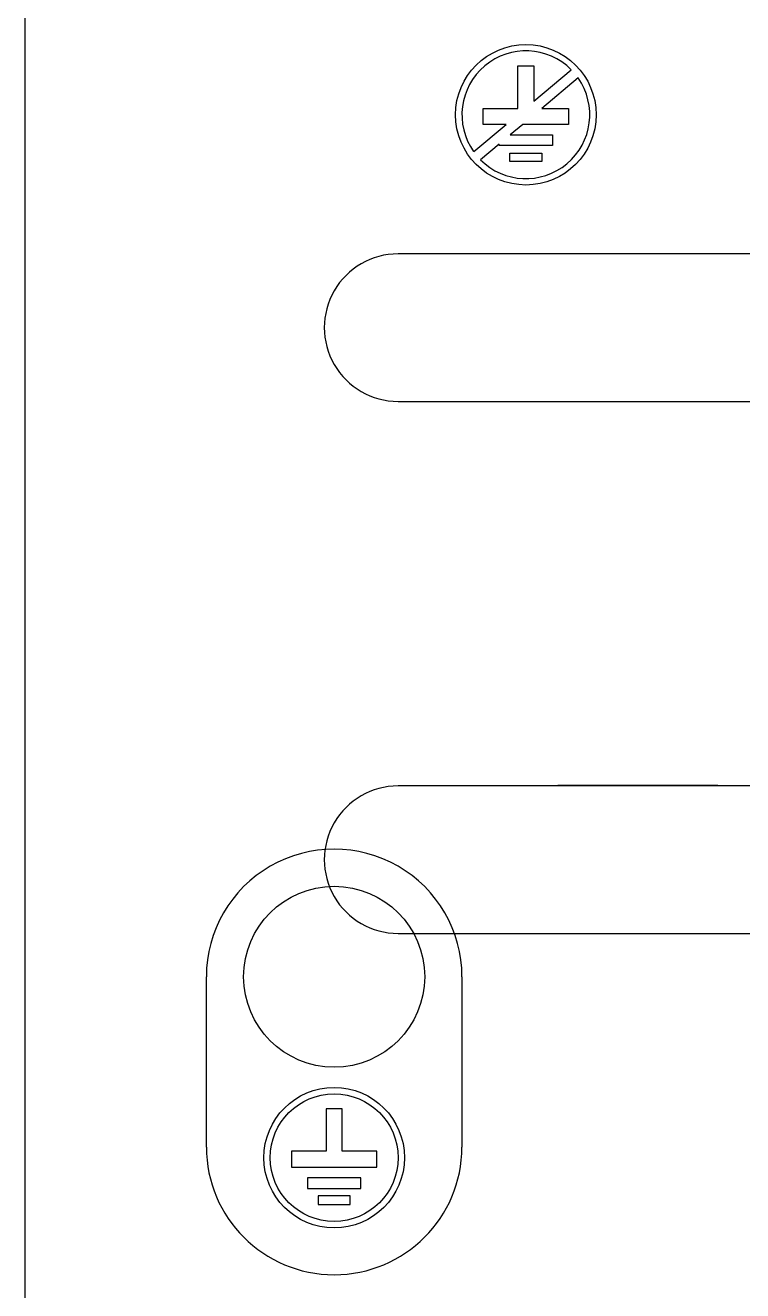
# Model space of a CAD drawing. Extents: x 0 to 171, y 0 to 414.
# Drawn here: x 9 to 42.4, y 142.8 to 202 of the extents above; entities that cross this region are included whole.
import ezdxf

# ---------------------------------------------------------------- set-up
doc = ezdxf.new("R2010")
doc.units = 0
doc.layers.add('-15N-THT. THIẾT BỊ ĐÓNG MỞ', color=40, linetype='CONTINUOUS')

# ---------------------------------------------------------------- blocks, each defined once
blk = doc.blocks.new('06 - N - SC VSD ATV630U75~D11N4')
at = {"layer": '-15N-THT. THIẾT BỊ ĐÓNG MỞ'}
for p, q in [((-76.549, -202.049), (-76.549, 171.658)), ((-53.558, -6.884), (-52.812, -6.884)), ((-53.558, -8.873), (-53.558, -6.884)), ((-53.558, -6.884), (-53.558, -6.884)), ((-52.812, -6.884), (-52.812, -8.533)), ((-52.812, -6.884), (-52.812, -6.884)), ((-52.812, -8.533), (-51.068, -7.07)), ((-51.068, -7.07), (-51.068, -7.07)), ((-50.748, -7.451), (-52.443, -8.873)), ((-50.748, -7.451), (-50.748, -7.451)), ((-52.812, -8.533), (-52.812, -8.533)), ((-56.466, -9.171), (-56.466, -9.171)), ((-56.167, -9.171), (-56.167, -9.171)), ((-55.173, -8.873), (-53.558, -8.873)), ((-55.173, -9.618), (-55.173, -8.873)), ((-55.173, -8.873), (-55.173, -8.873)), ((-53.558, -8.873), (-53.558, -8.873)), ((-52.443, -8.873), (-51.196, -8.873)), ((-52.443, -8.873), (-52.443, -8.873)), ((-51.196, -8.873), (-51.196, -9.618)), ((-51.196, -8.873), (-51.196, -8.873)), ((-50.202, -9.171), (-50.202, -9.171)), ((-49.904, -9.171), (-49.904, -9.171)), ((-55.621, -10.891), (-54.105, -9.618)), ((-54.105, -9.618), (-55.173, -9.618)), ((-55.173, -9.618), (-55.173, -9.618)), ((-54.105, -9.618), (-54.105, -9.618)), ((-53.331, -9.618), (-53.924, -10.115)), ((-51.196, -9.618), (-53.331, -9.618)), ((-53.331, -9.618), (-53.331, -9.618)), ((-51.196, -9.618), (-51.196, -9.618)), ((-54.427, -10.538), (-55.302, -11.272)), ((-54.427, -10.612), (-54.427, -10.538)), ((-54.427, -10.538), (-54.427, -10.538)), ((-51.942, -10.612), (-54.427, -10.612)), ((-54.427, -10.612), (-54.427, -10.612)), ((-53.924, -10.115), (-51.942, -10.115)), ((-53.924, -10.115), (-53.924, -10.115)), ((-51.942, -10.115), (-51.942, -10.612)), ((-51.942, -10.115), (-51.942, -10.115)), ((-51.942, -10.612), (-51.942, -10.612)), ((-55.621, -10.891), (-55.621, -10.891)), ((-53.93, -11.358), (-53.93, -10.96)), ((-53.93, -10.96), (-53.93, -10.96)), ((-53.93, -10.96), (-52.439, -10.96)), ((-52.439, -10.96), (-52.439, -10.96)), ((-52.439, -10.96), (-52.439, -11.358)), ((-55.302, -11.272), (-55.302, -11.272)), ((-53.93, -11.358), (-53.93, -11.358)), ((-52.439, -11.358), (-53.93, -11.358)), ((-52.439, -11.358), (-52.439, -11.358)), ((-60.028, -15.783), (-60.028, -15.783)), ((59.15, -15.669), (-59.15, -15.669)), ((-59.15, -15.669), (-59.15, -15.669)), ((-59.15, -22.557), (59.15, -22.557)), ((-59.15, -22.557), (-59.15, -22.557)), ((-60.028, -40.638), (-60.028, -40.638)), ((-44.243, -40.489), (-59.15, -40.524)), ((59.15, -40.524), (-59.15, -40.524)), ((-59.15, -40.524), (-59.15, -40.524)), ((-44.243, -40.489), (-44.243, -40.489)), ((-59.15, -47.412), (59.15, -47.412)), ((-59.15, -47.412), (-59.15, -47.412)), ((-68.098, -57.39), (-68.098, -49.437)), ((-68.098, -49.437), (-68.098, -49.437)), ((-66.358, -49.437), (-66.358, -49.437)), ((-57.907, -49.437), (-57.907, -49.437)), ((-56.167, -49.437), (-56.167, -57.39)), ((-56.167, -49.437), (-56.167, -49.437)), ((-62.505, -55.601), (-62.505, -55.601)), ((-62.505, -55.601), (-62.505, -57.589)), ((-61.76, -55.601), (-62.505, -55.601)), ((-61.76, -55.601), (-61.76, -55.601)), ((-61.76, -57.589), (-61.76, -55.601)), ((-68.098, -57.39), (-68.098, -57.39)), ((-65.414, -57.888), (-65.414, -57.888)), ((-65.115, -57.888), (-65.115, -57.888)), ((-64.121, -57.589), (-64.121, -57.589)), ((-64.121, -57.589), (-64.121, -58.335)), ((-62.505, -57.589), (-64.121, -57.589)), ((-62.505, -57.589), (-62.505, -57.589)), ((-61.76, -57.589), (-61.76, -57.589)), ((-60.144, -57.589), (-61.76, -57.589)), ((-60.144, -57.589), (-60.144, -57.589)), ((-60.144, -58.335), (-60.144, -57.589)), ((-59.15, -57.888), (-59.15, -57.888)), ((-58.852, -57.888), (-58.852, -57.888)), ((-56.167, -57.39), (-56.167, -57.39)), ((-64.121, -58.335), (-64.121, -58.335)), ((-64.121, -58.335), (-60.144, -58.335)), ((-60.144, -58.335), (-60.144, -58.335)), ((-63.375, -58.832), (-63.375, -58.832)), ((-63.375, -58.832), (-63.375, -59.329)), ((-60.89, -58.832), (-63.375, -58.832)), ((-60.89, -58.832), (-60.89, -58.832)), ((-60.89, -59.329), (-60.89, -58.832)), ((-63.375, -59.329), (-63.375, -59.329)), ((-63.375, -59.329), (-60.89, -59.329)), ((-62.878, -59.677), (-62.878, -59.677)), ((-62.878, -59.677), (-62.878, -60.075)), ((-61.387, -59.677), (-62.878, -59.677)), ((-61.387, -59.677), (-61.387, -59.677)), ((-61.387, -60.075), (-61.387, -59.677)), ((-60.89, -59.329), (-60.89, -59.329)), ((-62.878, -60.075), (-62.878, -60.075)), ((-62.878, -60.075), (-61.387, -60.075)), ((-61.387, -60.075), (-61.387, -60.075))]:
    blk.add_line(p, q, dxfattribs=at)
for centre, radius in [((-53.185, -9.171), 3.281), ((-62.133, -49.437), 4.225), ((-62.133, -57.888), 3.281), ((-62.133, -57.888), 2.983)]:
    blk.add_circle(centre, radius, dxfattribs=at)
for centre, radius, start, end in [((-53.185, -9.171), 2.983, 44.7802, 215.21979), ((-53.185, -9.171), 2.983, 224.78018, 35.21976), ((-59.15, -19.113), 3.444, 89.99998, 270), ((-59.15, -43.968), 3.444, 89.99998, 270), ((-62.133, -49.437), 5.965, 0, 180.00002), ((-62.133, -57.39), 5.965, 180.00002, 0)]:
    blk.add_arc(centre, radius, start, end, dxfattribs=at)

msp = doc.modelspace()

# ---------------------------------------------------------------- block references
msp.add_blockref('06 - N - SC VSD ATV630U75~D11N4', (85.5, 206.951))

doc.saveas('drawing.dxf')
